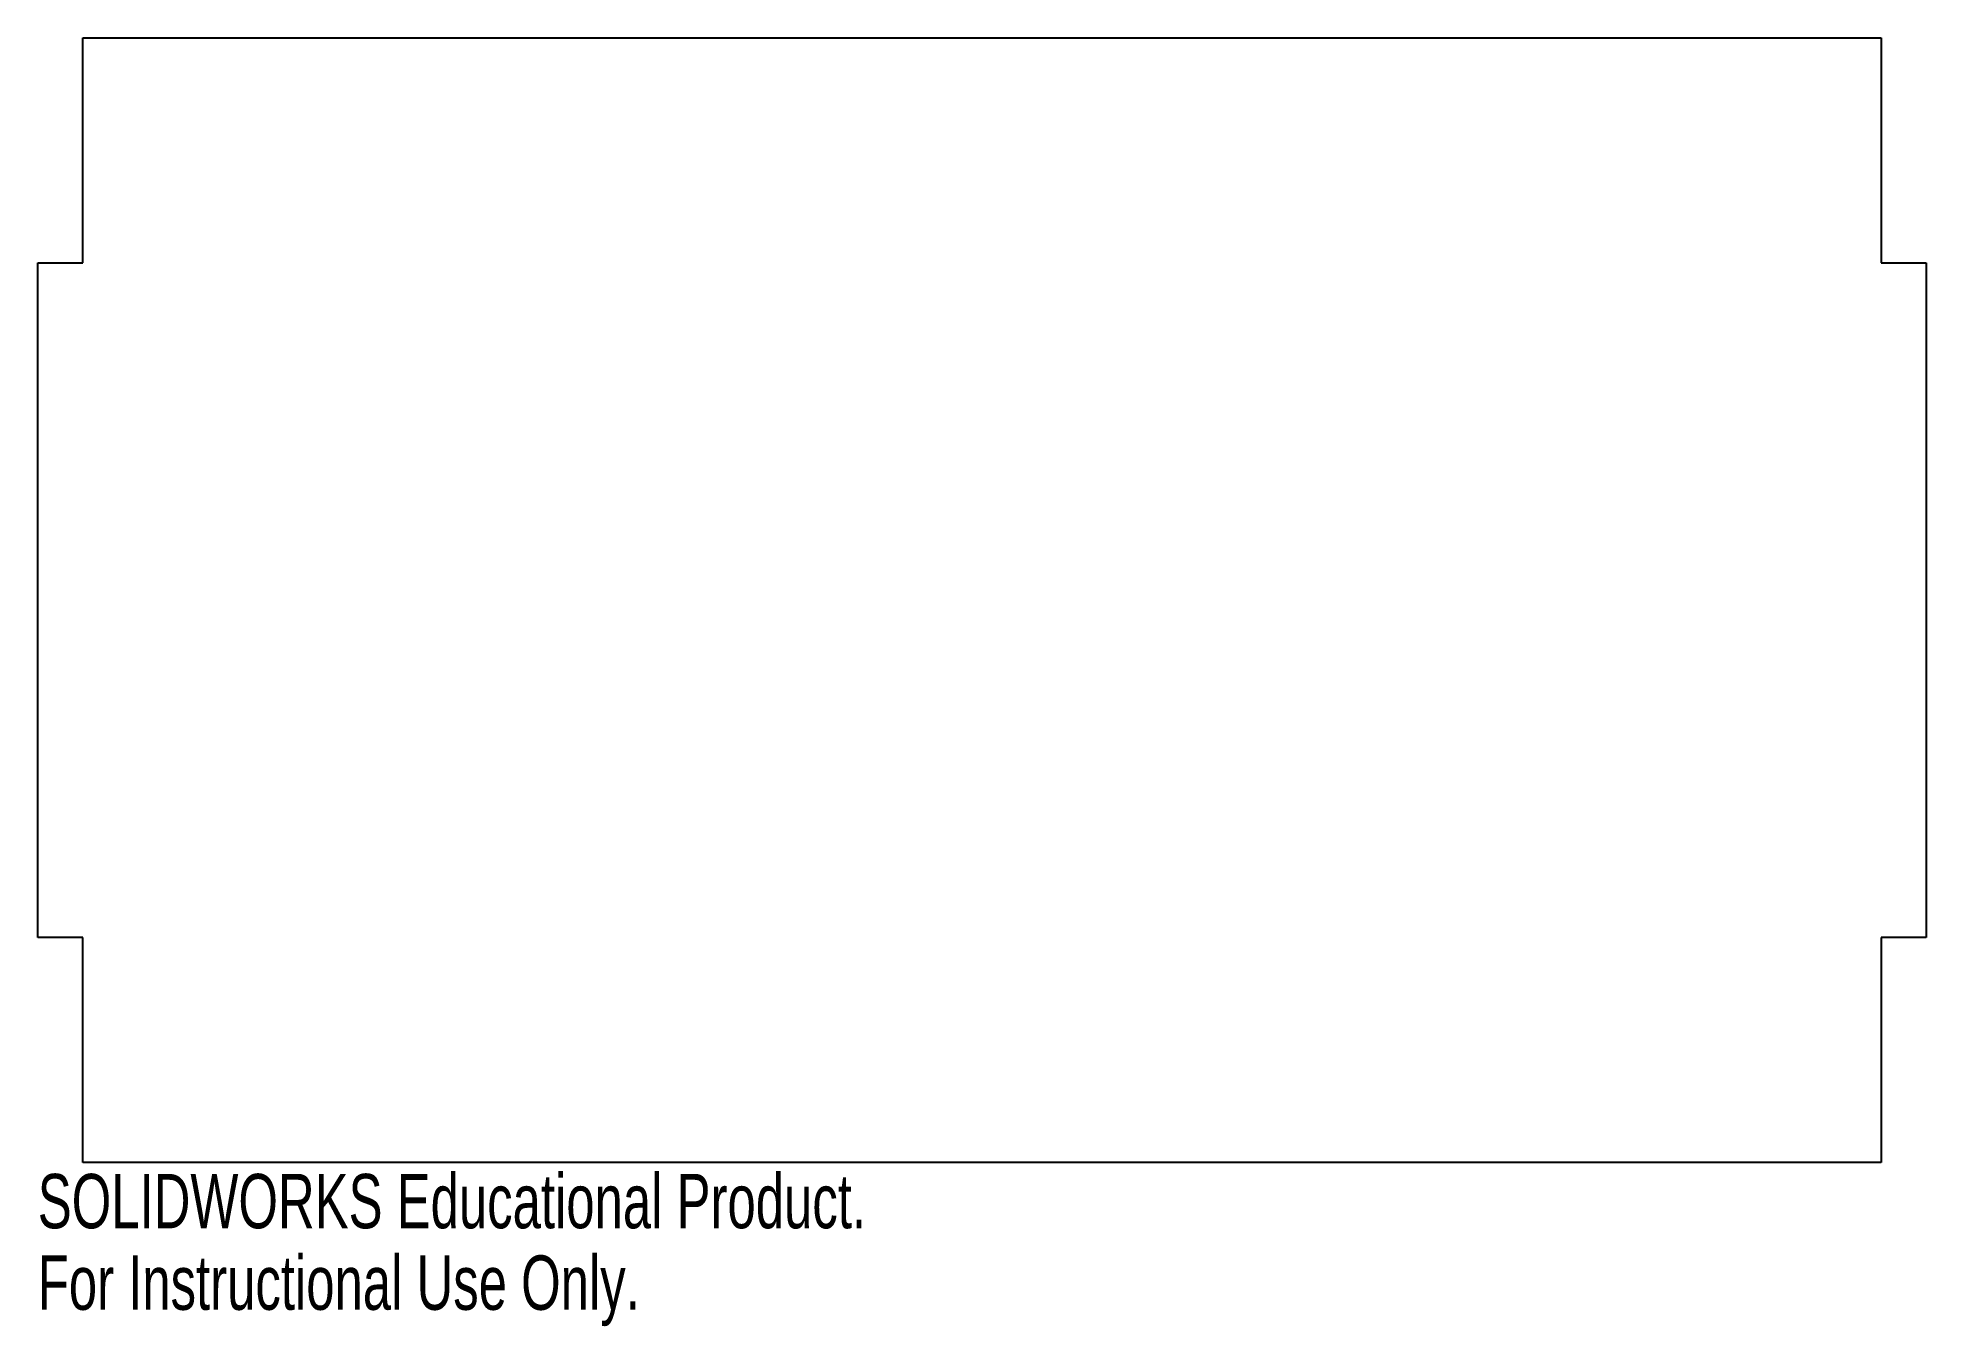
# Model space of a CAD drawing. Header units: millimetres. Extents: x -4 to 164, y -15 to 100.
import ezdxf

# ---------------------------------------------------------------- set-up
doc = ezdxf.new("R2010")
doc.units = ezdxf.units.MM
doc.styles.add('SLDTEXTSTYLE0', font='TXT', dxfattribs={"width": 0.7})

msp = doc.modelspace()

# ---------------------------------------------------------------- linework, layer by layer
at = {"color": 7, "linetype": 'Continuous', "lineweight": 25}
for p, q in [((0, 100), (160, 100)), ((0, 80), (0, 100)), ((160, 100), (160, 80)), ((-4, 80), (0, 80)), ((-4, 20), (-4, 80)), ((160, 80), (164, 80)), ((164, 80), (164, 20)), ((0, 20), (-4, 20)), ((0, 0), (0, 20)), ((160, 20), (160, 0)), ((164, 20), (160, 20)), ((160, 0), (0, 0))]:
    msp.add_line(p, q, dxfattribs=at)

# ---------------------------------------------------------------- texts
at = {"color": 7, "linetype": 'Continuous', "char_height": 4.8336, "attachment_point": 1, "style": 'SLDTEXTSTYLE0'}
for s, insert in [('SOLIDWORKS Educational Product.', (-4, -1.02)), ('For Instructional Use Only.', (-4, -8.27))]:
    msp.add_mtext(s, dxfattribs=dict(at, insert=insert))

doc.saveas('drawing.dxf')
